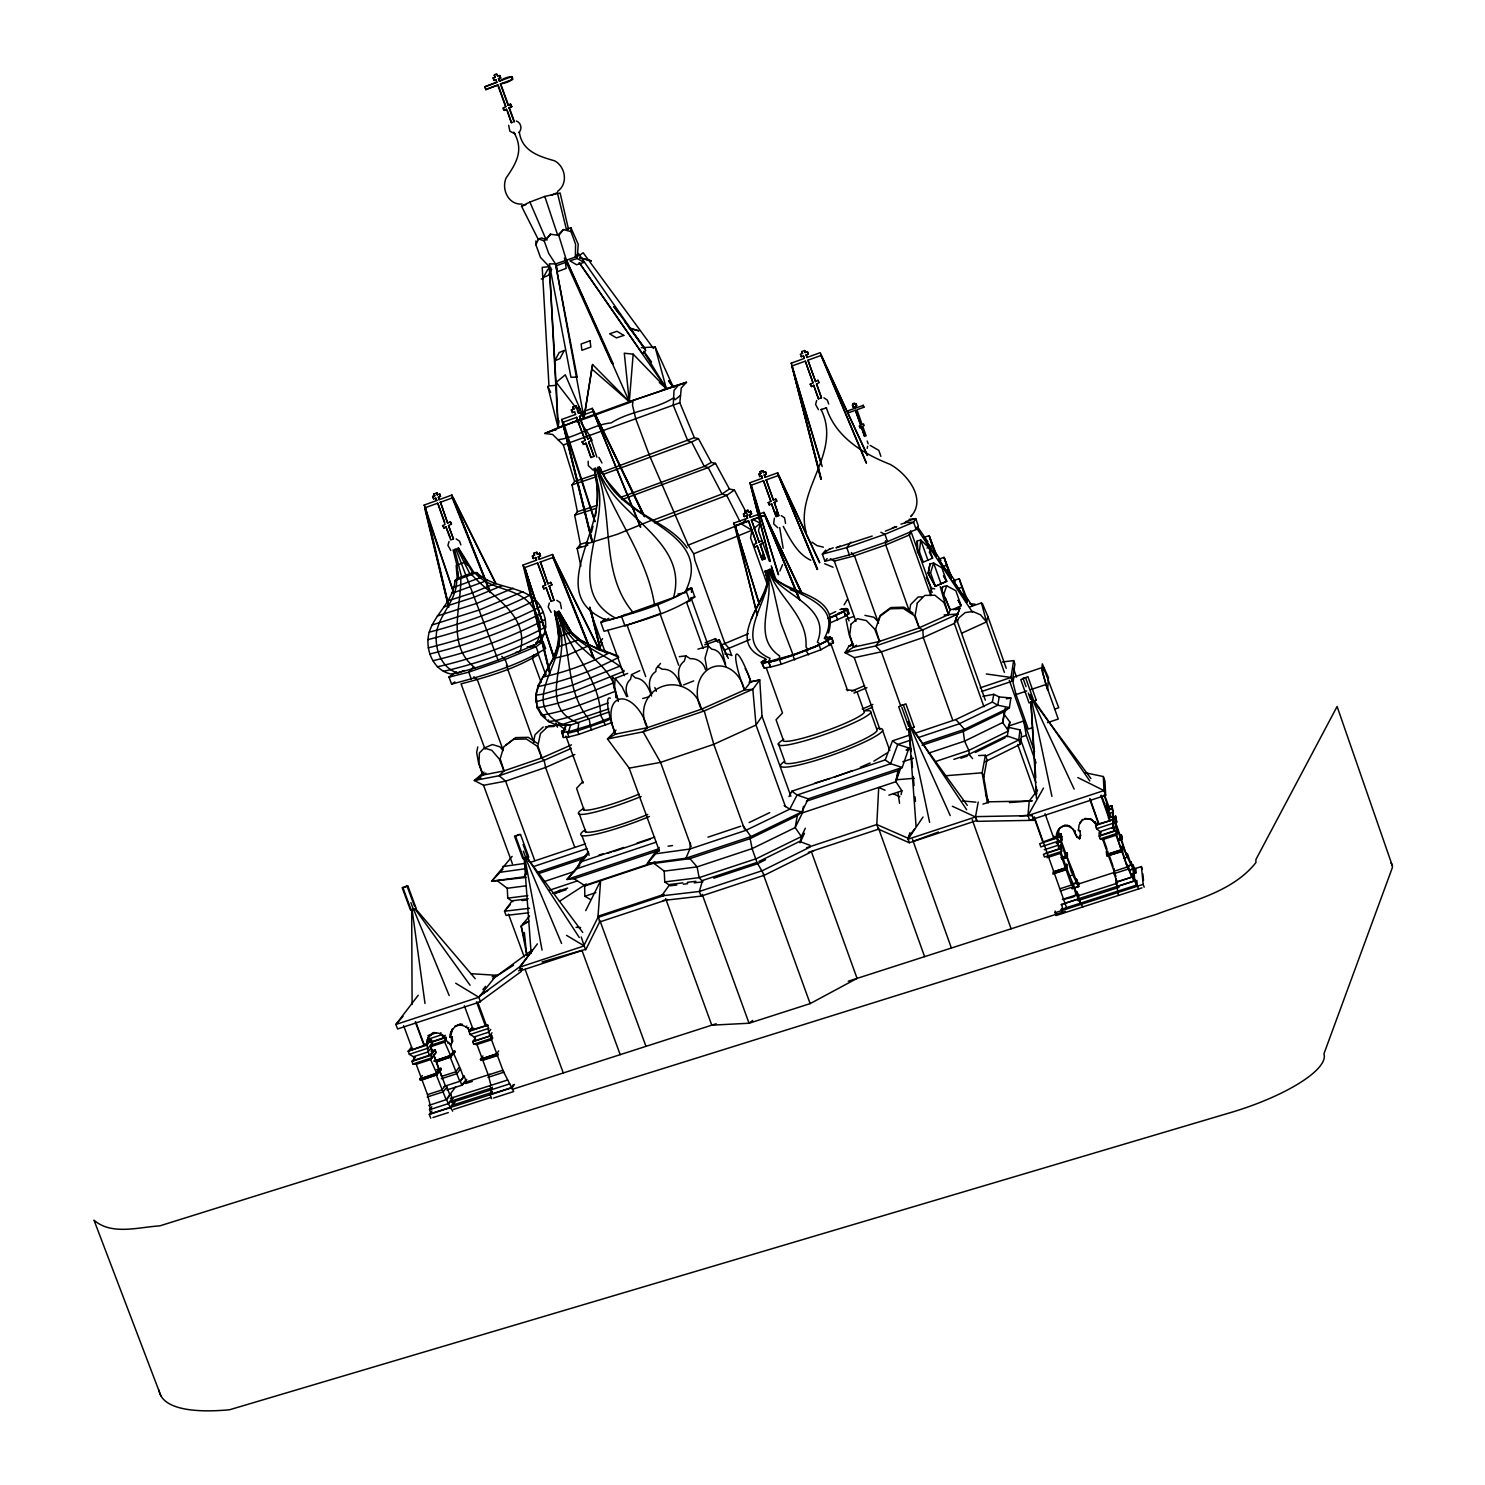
<?xml version="1.0" encoding="UTF-8"?>
<svg xmlns="http://www.w3.org/2000/svg" width="1485" height="1485" viewBox="0 0 1485 1485"><rect width="100%" height="100%" fill="white"/><g stroke="black" fill="none" stroke-linecap="round" stroke-linejoin="round"><path stroke-width="1.5" d="M771.55 661.79L763.476 662.737L765.128 660.565M1072.226 888.68L1078.741 886.582L1078.741 882.74L1077.943 886.675L1072.04 888.568M580.876 566.138L577.145 548.429L580.394 544.271L574.676 515.239L577.387 511.712L572.041 484.908L574.584 481.456L563.335 444.98L552.624 434.455L544.846 433.453L558.082 427.68L549.376 266.78L540.466 257.388L535.899 244.765L535.918 240.886M1063.241 899.149L1075.79 895.102L1076.514 891.427L1077.924 899.056L1082.806 906.889M1071.743 884.132L1075.864 882.795L1076.551 879.269L1076.551 882.721L1078.741 886.582M1079.576 838.802L1080.523 835.257L1079.576 838.802L1076.996 837.057L1074.546 832.417L1075.196 830.839M1076.996 837.057L1074.546 832.417M1066.137 866.924L1072.931 883.686C1076.495 897.627 1079.317 895.678 1062.443 899.576M1061.33 857.476L1065.655 856.065L1065.71 853.337L1066.972 852.668L1066.379 855.212L1073.042 871.658C1070.889 876.744 1081.136 884.15 1072.597 884.002M1074.397 831.748L1073.024 829.057L1074.397 831.099M558.193 418.622L558.082 427.68L562.351 426.139M1071.52 882.127L1072.894 886.935L1060.346 891M1068.903 876.131L1073.024 874.795L1071.669 870.117M1073.024 829.688C1066.527 818.495 1051.343 831.136 1058.007 841.308L1058.694 848.975L1060.68 848.733L1061.626 851.425L1060.271 853.392L1047.036 857.699M1113.806 870.47L1113.824 868.428L1113.991 873.663L1117.388 882.684M535.899 244.765L538.61 238.899L544.178 240.886L548.763 253.545L555.538 263.977L575.382 257.072L575.567 244.245L571.02 231.604L570.927 227.743L567.381 229.08M1071.298 827.999L1069.33 826.124M880.883 456.359L878.842 450.4L870.099 445.37M1067.381 853.838L1067.325 857.105L1061.998 859.369M1066.379 855.212L1071.632 872.939M1069.311 826.755L1067.177 825.382M1054.369 871.435L1065.395 867.853L1065.45 865.012L1066.731 864.326L1066.082 869.783L1052.846 874.071M1066.972 852.668L1067.325 857.105L1063.446 858.367M1057.042 834.923L1059.343 828.574L1065.005 825.214M691.472 592.329L691.602 588.097L687.128 589.267M1045.05 813.687L1053.849 838.468L1056.874 838.097L1039.704 843.703L1040.837 846.914L1061.961 839.935L1061.033 837.299L1059.083 837.54L1059.176 834.886L1061.125 833.846L1061.961 839.935L1060.624 841.884L1056.299 843.294M597.063 504.863L596.97 482.217L594.13 468.499M1060.791 845.151L1060.68 848.733L1043.454 854.339L1044.4 857.031L1061.626 851.425L1060.791 845.151L1058.786 846.209L1058.694 848.975L1045.477 853.281M1061.033 837.299L1061.125 833.846M1141.965 887.863L1055.984 915.54L1055.055 911.066M1057.951 839.433L1057.45 845.485L1044.233 849.791M1058.007 841.308L1057.004 834.57M1034.005 817.307L1042.804 842.069L1057.283 836.686L1053.867 837.818M608.943 712.058L570.556 725.107L556.689 725.144L548.578 721.562L541.45 715.213L537.143 707.77L536.048 693.588L538.331 685.179L553.144 658.616L557.172 647.237L558.768 636.712L557.599 626.763L559.344 625.946M1053.849 838.468L1053.942 836.185M866.442 462.93L821.242 355.379L807.951 360.205L815.543 381.515L807.951 360.205M667.656 899.502L599.606 921.999L585.665 949.899L583.995 945.332L597.935 917.433L600.608 880.716L585.721 910.621M461.649 1025.225L462.429 1024.26L460.053 1024.167L454.893 1026.58C459.737 1023.536 466.587 1025.597 469.316 1030.534L487.841 1025.188L488.676 1032.186L503.118 1070.778M627.71 673.41L615.106 678.404L614.53 687.574L618.373 701.291L613.825 687.128L612.433 676.77L613.324 678.051M747.92 515.629L734.425 490.031L729.413 488.992L715.492 463.357L711.259 462.41L698.433 438.65L691.62 441.992L687.815 440.804L673.262 405.238L674.023 390.444L678.608 384.949L629.306 401.692L624.294 353.207L633.167 354.173L629.306 401.692L558.082 427.68L547.724 386.249L550.657 392.337M1032.539 727.65L1028.251 729.079L1016.037 694.572L1013.011 682.543L1013.847 677.104L1043.305 667.173L1042.841 672.482L1046.015 684.492L1058.248 719.056L1047.538 722.638M821.279 478.931L791.282 363.12L822.17 466.513M698.433 438.65L694.349 437.648L679.833 402.751L681.262 387.956L686.478 382.313L629.306 401.692L591.791 368.948L592.589 364.512L629.306 401.692L566.342 259.949L558.768 235.41L563.483 229.581L571.02 231.604M508.668 125.297L509.875 131.2L515.072 133.891M491.554 1098.677L490.124 1094.816L491.739 1093.962L490.31 1090.101L491.405 1089.544L489.976 1085.683L490.904 1085.201L488.249 1074.973L482.811 1060.29L480.416 1059.306L482.922 1055.946M690.469 843.016L689.82 849.049L685.94 858.219L647.367 863.398L657.335 849.271L566.992 879.454L588.784 853.095M800.025 600.07L763.903 512.399L750.241 517.318L749.554 514.553L750.241 517.318M430.743 1118.242L429.313 1114.4L430.966 1113.546L429.536 1109.703L430.631 1109.146L429.202 1105.304L430.13 1104.821L427.494 1094.612L422.056 1080.003L419.642 1079.038L422.39 1075.586M556.541 723.715L556.689 725.144L570.556 725.107L568.068 733.256L577.832 730.731L578.704 722.991C534.86 707.547 571.057 657.075 559.418 626.392C546.387 583.122 563.947 642.875 557.209 647.553C552.903 666.728 535.083 681.244 535.825 701.774L574.361 691.249L623.867 671.313M1101.09 832.417L1099.086 832.658L1099.216 836.185L1100.162 838.876L1102.78 839.563L1116.089 835.22L1117.5 833.215L1116.553 830.523L1114.511 830.783L1113.286 827.275L1112.543 816.416L1108.255 817.827M715.325 640.276L715.51 638.606L705.208 642.689M923.169 562.221L919.401 551.585L920.756 540.02L917.229 540.948L917.544 552.067L923.169 562.221L932.599 558.137L928.849 547.538L920.756 540.02L927.958 560.29M984.982 761.805L1020.306 744.282L1021.513 734.147L1019.991 729.877L1007.925 727.204M561.441 608.664L560.272 602.65L556.819 600.311M588.153 461.26L588.301 465.622L592.998 470.021M1019.991 729.877L1018.766 739.92L1020.306 744.282M768.098 582.937L768.655 580.319L766.409 572.542M785.565 523.425L784.507 517.819L781.314 515.629M1058.415 830.004L1059.083 837.54M559.028 420.775L558.082 427.68L556.225 382.313L565.302 374.795L583.976 418.139L544.846 433.453L556.337 429.406L555.26 429.907M595.504 515.778L596.135 511.397M1113.676 819.646L1113.286 827.275L1099.958 831.619L1096.598 828.723L1095.355 822.04L1096.598 828.723L1116.757 822.04L1115.606 816.045L1113.676 817.066L1113.843 819.646L1115.829 819.404L1116.757 822.04L1115.383 824.008L1120.414 838.264L1121.695 838.115L1121.082 840.157L1126.391 855.193L1134.93 872.827L1136.174 872.697L1135.784 868.409L1134.596 869.059L1134.93 872.827M766.111 588.877L767.819 580.709L765.221 570.89M1005.215 708.178L1004.027 714.099L1009.837 721.97L1007.108 736.838M982.847 696.354L993.818 694.312L999.219 696.929L1010.877 697.969L1009.41 707.602L1004.955 711.259L963.264 731.455L922.074 745.266M981.548 691.527L1012.287 681.169L1014.923 664.148L1013.661 660.602L1002.375 661.976M591.791 368.948L583.976 418.139L556.225 382.313M803.478 806.318L802.438 812.87L795.18 827.59L752.097 848.622L697.115 866.887L664.203 871.138L654.068 863.416L647.367 863.398L659.08 849.884M592.589 364.512L583.976 418.139L555.538 263.977M1013.661 660.602L1010.969 677.457L1012.287 681.169M1004.027 714.099L1002.653 722.545L1008.519 730.936L968.851 750.408L936.552 761.174M430.984 1051.176L435.124 1049.821L436.089 1052.382L430.631 1059.603L416.227 1064.3L412.904 1063.984L411.939 1061.404L414.649 1060.067L413.405 1056.726L409.34 1054.276L408.189 1051.194L426.845 1044.4L427.958 1037.625L434.028 1032.409L429.332 1035.806L430.149 1034.822M426.845 1044.4L428.757 1036.66L427.958 1037.625M433.212 1033.374C437.741 1031.295 446.651 1035.88 445.463 1039.63L450.753 1045.013L451.848 1042.173L451.329 1037.718L449.714 1036.938L450.809 1032.001L455.672 1025.615M450.605 1036.641L452.498 1028.901L451.718 1029.866M472.416 572.597L476.926 572.616C495.767 591.828 532.874 583.197 543.213 612.34C547.631 623.162 546.554 638.123 535.547 644.471C508.204 656.184 480.379 668.324 451.087 674.004C432.822 670.496 424.469 648.741 429.258 632.146C434.994 613.528 453.779 601.091 454.948 580.635L458.141 577.813L457.436 571.465M909.562 610.706L910.639 604.562L918.138 596.97L922.166 596.896M788.999 796.61L791.876 791.189L885.227 759.93L892.504 740.829L897.72 744.468L908.931 747.976L902.249 767.467L808.267 798.856L801.807 811.905L797.315 815.692L795.18 827.59L801.362 836.575L800.025 842.775M999.219 696.929L997.734 705.226L958.864 723.938L919.549 737.135M885.227 759.93L890.629 763.736L902.249 767.467L897.924 770.641L895.9 781.704L901.896 790.818L901.061 794.642M988.249 803.032L983.757 777.342L986.968 759.652L985.409 755.252L978.559 755.549M978.225 802.03L975.478 816.973L976.74 820.537L909.284 842.756L878.47 829.187L808.323 852.39M943.569 575.79L946.65 581.322L935.364 586.297L928.218 573.321L929.981 563.929L933.638 563.019L941.861 567.827L946.65 581.322L935.364 586.297L928.181 573.34L929.981 563.929M985.409 755.252L982.142 772.794L987.376 802.735L982.94 804.109M579.985 423.132L576.718 421.74L632.888 401.358L632.536 405.386L635.766 418.881L649.353 455.208L688.223 545.125L741.182 523.871L751.985 530.238L750.556 537.811L766.873 583.252M916.542 732.755L955.876 719.538L992.333 702.034L993.818 694.312M477.762 746.918L476.666 752.487L478.578 763.179L482.811 775.096M1004.955 711.259L1002.653 722.545L964.582 741.126L928.348 753.229M533.746 740.774L535.027 734.704L543.213 726.982M867.166 448.359L867.648 446.261M941.713 590.844L942.641 586.742L946.669 585.795L955.82 590.696L961.148 605.694L954.762 608.572M752.728 519.453L760.264 523.184L758.501 530.887L769.397 561.256M1008.389 728.207L1009.837 721.97M941.676 590.881L942.641 586.742M413.405 1056.726L427.81 1052.03L431.225 1047.835L432.469 1042.767L431.337 1039.704L427.197 1041.041M1004.398 672.371L986.504 621.899L987.878 616.461L982.513 603.857L981.455 602.947L969.575 607.012M594.501 468.369L597.564 482.551C610.094 527.194 562.332 589.434 615.662 618.187L673.54 597.583C689.708 539.055 612.507 516.019 597.675 467.237M591.401 532.465L593.016 526.247M533.728 654.866L532.577 658.95L541.153 682.395M952.368 806.262L975.478 816.973L908.022 839.211L909.897 832.714M725.868 666.375C723.176 659.656 720.578 649.836 711.835 649.205L708.456 646.123L705.022 658.171L706.879 669.067M936.534 555L935.903 556.355L923.874 537.477L929.146 535.639L936.534 555L933.954 551.176M623.217 672.464L623.886 670.31M935.364 586.297L930.538 572.764L933.638 563.019L941.026 583.846M878.396 621.454L880.401 615.291L890.851 607.532L903.957 607.179L913.108 613.175M983.942 706.73L954.335 623.44L959.83 608.145L950.716 609.592M910.713 530.758L909.284 535.008L930.854 595.671M953.203 609.63L959.83 608.145L954.335 623.44L923.28 637.51L881.385 651.822L854.246 657.651L845.113 652.639L848.919 646.142L852.873 643.896M593.536 411.308L592.144 408.412L643.191 514.627M943.736 594.278L946.669 585.795M900.727 767.764L895.9 781.704L800.953 813.353M899.687 769.286L896.068 779.773L914.185 778.307M549.561 670.96L524.502 567.511L553.701 657.707M828.444 633C839.972 595.281 794.661 595.485 774.65 578.333L769.954 569.163L774.13 578.408L778.938 582.38M1079.911 822.653L1082.769 819.386L1079.131 824.806L1078.407 830.431L1079.929 831.303L1078.407 829.799M563.075 422.371L561.646 419.494L594.78 521.625M449.714 1036.938L452.108 1036.734L452.628 1041.171L450.753 1045.013M768.413 662.477L770.028 658.375C734.073 642.578 765.146 606.363 768.172 580.821L765.091 571.02L767.652 580.895C762.77 606.418 725.423 643.265 765.555 658.635L763.476 662.737M566.101 725.645L562.741 733.868L565.952 724.531M1074.546 833.048L1075.196 831.489M957.157 622.067L958.92 617.853L965.194 612.581L972.916 611.523L980.545 614.846L986.504 621.899L961.593 633.278M779.885 571.02L782.576 564.671M659.136 847.452L656.426 853.652L689.82 849.049L745.823 830.375L789.779 809.139L797.092 795.032L890.629 763.736L897.72 744.468L910.825 740.068M751.243 619.245L753.563 613.973M525.931 877.431L491.646 881.218L512.139 856.362M685.031 592.162C715.529 532.54 626.54 521.718 606.177 479.414L599.03 466.717L605.527 479.098L620.526 496.417L630.661 505.197M765.555 591.346L754.324 612.228M449.027 541.505L447.932 545.348L450.79 550.471M549.339 603.04L548.188 607.049L551.176 612.414M588.505 851.685L579.948 862.154L576.904 868.688L566.992 879.454L574.101 878.767L657.892 850.794M816.694 400.467L815.562 404.403L818.439 409.674M774.372 518.172L773.666 523.834L777.806 527.75M800.916 840.881L804.499 833.289M805.334 828.222L801.362 836.575L756.496 858.627L699.119 877.654L664.779 881.904L664.203 871.138M526.581 871.732L524.168 876.8L491.646 881.218L502.988 869.152M639.794 670.682L631.571 674.598L630.55 679.313C625.501 683.434 625.092 690.822 627.765 696.428M1112.024 828.444L1116.33 827.034L1117.277 829.707L1115.922 832.51L1121.212 849.736L1107.903 854.061L1107.049 855.954L1121.899 851.685L1122.716 847.49L1122.289 846.283L1121.026 846.97M448.581 607.105L424.636 507.907L453.853 593.128L424.339 504.993L448.748 607.031M1062.053 836.463L1060.698 839.211L1065.71 853.337M599.365 648.537L602.409 642.652M551.678 269.249L548.373 275.3L543.324 277.565L547.724 269.509L551.083 267.987M705.468 669.679C703.871 662.793 697.207 658.226 690.265 658.69L685.847 655.85L684.325 661.066C676.38 667.118 677.884 677.717 681.504 685.773M1043.472 788.108L1027.936 815.562L1029.606 820.277L1105.657 795.31L1104.97 781.147L1103.336 776.544L1085.182 772.738M844.13 604.878L847.341 599.42M825.734 550.1L822.356 554.091L824.936 561.293L849.364 554.889L887.51 541.598L916.152 529.495L918.305 525.82L915.762 518.655L909.117 519.342M431.986 1050.619L430.539 1046.739L444.665 1042.136L445.686 1040.41L444.757 1037.885L443.124 1037.978L431.021 1041.932M911.53 515.332L910.769 516.613C927.42 498.886 906.537 473.102 889.849 464.23C862.766 453.612 835.424 436.738 826.347 407.725M660.491 663.442L656.129 668.64L655.85 671.461C648.351 676.547 648.054 686.33 651.841 693.866M596.246 648.778L602.557 638.624M491.646 1035.453L472.731 1041.616L491.646 1035.453L492.612 1038.034L491.498 1039.797L476.982 1044.53L473.678 1044.196L472.731 1041.616L475.497 1038.015M514.497 1084.347L512.232 1087.688L452.517 1106.789M908.022 839.211L923.039 816.991M513.16 1084.793L511.174 1087.707L491.739 1093.962M748.978 682.246L759.745 679.944L752.821 689.244L704.243 710.944L643.135 731.827L607.476 738.955L615.607 734.11L647.293 727.706L701.365 709.236L744.431 690.042L750.742 681.763L759.745 679.944L762.028 716.253L756.013 725.033L713.784 744.319L660.565 762.38L629.176 768.135L607.476 738.955L615.997 730.156M490.124 1094.816L492.463 1091.456M490.31 1090.101L492.37 1087.168M793.12 654.811L779.514 659.451L781.184 664.259L820.834 649.799L819.033 645.047L793.12 654.811L762.362 663.275L761.341 662.18L765.388 659.34M1122.716 847.49L1121.695 848.9L1127.301 866.999L1138.717 888.884M1120.414 838.264L1120.21 835.591L1121.453 834.923L1120.878 837.484L1126.391 855.193M599.606 921.999L598.492 916.653M482.811 1060.29L497.345 1055.594L497.753 1053.682L480.416 1059.306L496.658 1053.737L498.682 1050.916M455.004 1102.223L451.273 1107.327L429.313 1114.4L431.894 1110.966M453.538 1102.854L450.233 1107.346L430.966 1113.546M452.127 1098.102L450.697 1094.278L446.688 1099.642L448.117 1103.504L453.203 1097.545L448.804 1103.485L429.536 1109.703L431.801 1106.715M465.603 1079.911L464.211 1076.161L460.369 1081.303L461.761 1085.071L466.661 1079.372L462.448 1085.052L446.781 1089.916M436.59 1069.701L440.859 1068.309L441.286 1069.46L436.479 1075.326L446.113 1099.661L455.691 1086.797M454.577 1050.749L450.753 1055.668L433.898 1061.144L449.695 1055.705L454.577 1050.749L455.004 1051.881L450.363 1057.524L459.793 1081.321L464.211 1076.161M585.48 949.361L521.216 970.522L519.936 967.088L537.403 943.866M489.92 1035.528L491.981 1032.78M441.286 1069.46L439.838 1071.019L445.24 1085.572L446.892 1086.964L443.198 1091.828L427.234 1097.007M455.004 1051.881L453.593 1053.385L460.48 1068.996L456.953 1073.674L441.305 1078.741M490.755 1029.439L488.676 1032.186L474.16 1036.92L470.114 1034.451L468.982 1031.351L471.747 1027.806M850.924 542.136L846.766 547.612L822.356 554.091L829.744 548.837M445.24 1085.572L441.899 1089.953L427.494 1094.612M458.865 1067.641L455.672 1071.836L441.565 1076.402L436.256 1062.109L451.162 1056.8L444.665 1042.136M909.358 842.719L907.688 838.06L914.463 829.187M418.232 995.247L395.882 1024.464L397.553 1028.975L480.472 1001.762L478.801 997.233L455.672 983.2M1037.607 790.094L1029.254 800.953L1027.936 815.562L1103.986 790.577L1103.336 776.544M439.152 1069.181L435.792 1073.488L419.642 1079.038L436.85 1073.451L440.859 1068.309L439.152 1069.181L434.028 1055.389M479.191 996.472L519.676 966.865L532.335 950.678M467.886 1028.585L468.666 1027.62M466.067 1027.007L466.847 1026.024M451.848 1042.173L452.628 1041.171M448.006 1043.417L448.786 1042.433M451.329 1037.718L452.108 1036.734M459.292 1025.151L460.053 1024.167M445.519 1038.312L446.298 1037.328M450.809 1032.001L451.589 1031.017M471.042 973.696L496.454 975.292L478.801 997.233L395.882 1024.464L403.01 1016.39M445.463 1039.63L446.243 1038.646M456.99 1025.597L457.77 1024.631M436.089 1052.382L430.631 1059.603L437.277 1074.602L422.056 1080.003M450.419 1034.284L451.217 1033.319M482.885 989.641L485.576 986.337M415.354 1057.283L411.939 1061.404L430.724 1055.297L435.124 1049.821L429.054 1055.371L414.649 1060.067M445.296 1035.286L443.124 1037.978L441.899 1034.711L427.791 1039.314M879.862 640.74L875.593 645.994L845.113 652.639L856.529 645.214M579.781 865.161L576.904 868.688L656.054 842.199M432.469 1042.767L428.051 1048.169L409.34 1054.276M440.154 1033.634L440.952 1032.669M824.936 561.293L827.164 558.564M431.114 1034.358L431.931 1033.374M427.049 1039.76L427.866 1038.776M529.57 915.948L521.161 926.12L526.841 954.911M426.678 1042.062L427.494 1041.059M411.605 1047.129L408.189 1051.194L426.9 1045.087L431.337 1039.704L427.234 1041.727M510.246 904.662L504.529 911.233L506.069 915.428L528.864 912.774M544.178 240.886L550.731 234.24L546.053 239.549L529.904 202.053L521.513 206.192L538.312 239.53M575.326 257.016L578.426 253.489L645.789 350.441L642.541 353.764L579.28 262.697M518.692 132.611C522.627 129.418 521.068 122.513 516.335 121.009M458.141 577.813L454.948 580.635L476.926 572.616L475.2 573.043L479.915 577.516M473.362 667.155L468.759 672.148L449.008 677.123L451.589 684.139C483.813 675.582 517.188 666.06 545.626 648.574L543.083 641.594L538.628 642.095M557.58 191.379C568.291 183.75 565.674 166.877 554.666 160.844C539.371 156.463 521.903 151.284 519.397 132.276M571.502 744.876L541.858 757.907L504.083 770.863L499.127 775.745L474.402 780.497L483.553 785.305L505.605 781.147L545.552 767.485L574.881 754.51M484.277 748.032L479.414 752.895L478.968 763.123L483.07 775.003L503.935 770.938L499.294 759.039L491.813 750.333L484.277 748.032L492.37 744.542L499.925 746.825L502.914 750.296M412.106 1004.343L411.679 909.674L415.336 908.449L475.219 978.671M744.412 828.927L713.784 744.319L704.243 710.944L701.365 709.236A29.459 28.828 42.2 0 0 662.681 686.348A29.459 28.828 42.2 0 0 647.293 727.706L643.135 731.827L660.565 762.38L691.175 846.673M765.128 558.806L760.283 544.42L765.128 558.806L762.195 559.826L757.239 546.034L762.195 559.826M590.38 725.088L567.251 732.198L568.866 736.931L578.76 734.388L577.108 729.636L578.5 728.894M762.974 543.083L761.749 540.633L762.974 543.083L760.042 544.642M887.139 752.951L873.885 761.174M754.881 547.222L753.879 544.568L754.881 547.222L757.48 545.812M751.503 519.954L759.113 542.044L751.503 519.954L764.923 515.221L801.306 592.385M756.552 543.232L748.551 520.994L756.552 543.232L753.637 544.772M605.323 618.911L600.812 622.401L604.042 631.311C635.005 622.809 667.879 614.456 694.794 596.933L691.602 588.097L687.351 589.229M778.79 515.666L774.316 502.413L778.79 515.666L776.08 516.631L771.513 503.879L776.284 516.446M820.741 644.509L817.381 642.114C830.356 609.611 790.558 597.917 773.648 578.909L769.601 569.535L767.429 570.351L773.332 589.582L780.832 622.883L793.25 655.331L814.912 647.089L829.911 639.107M480.862 777.991L474.402 780.497L483.98 772.107M691.602 588.097C664.426 605.193 631.738 613.676 600.812 622.401L608.776 618.41M866.126 435.866L862.729 426.306L864.196 425.49L863.416 423.819L862.117 424.561L856.938 409.749L863.862 407.261L863.193 405.368L863.862 407.261M753.637 528.827L760.264 523.184M764.923 515.221L751.262 520.158M763.903 512.399L801.083 592.404M776.803 501.169L775.671 498.923L776.803 501.169L774.112 502.58M769.323 504.974L768.395 502.561L769.323 504.974L771.717 503.712M770.863 501.317L763.494 480.787L770.863 501.317L768.19 502.728M859.407 426.028L860.112 427.754L859.407 426.028L860.762 425.285L855.434 410.287L848.418 412.811L847.842 410.844L854.747 408.375L854.135 406.649L854.747 408.375M741.182 523.871L745.841 520.103M861.393 427.03L864.623 436.404L861.393 427.03L860.112 427.754M747.549 518.172L746.621 515.592L747.549 518.172L733.887 523.091L734.908 525.913L748.31 521.179M751.596 513.829L750.686 511.267L751.596 513.829L749.312 514.757M680.557 395.363L675.044 399.743L673.652 397.85C654.18 410.101 630.587 410.547 611.133 422.909C591.847 424.803 576.941 437.5 557.989 439.727M860.762 425.285L855.434 410.287M733.887 523.091L757.424 614.864M748.626 511.991C747.104 507.127 747.865 514.757 750.686 511.267M745.451 513.216L745.006 511.1L745.451 513.216L743.28 513.996M743.651 513.754L744.338 516.52L743.651 513.754L745.693 513.03M752.691 1020.455L749.053 1023.239L711.76 1025.17L665.67 898.629M505.791 745.062L515.703 737.6L528.27 737.34L537.143 743.205M819.739 562.518L777.676 472.805L765.072 477.353L764.422 474.829L765.072 477.353M906.147 750.036L908.931 747.976M777.676 472.805L778.418 475.571M494.227 977.817L531.946 950.196M479.117 1002.319L521.421 971.376L519.676 966.865M775.467 499.09L773.258 500.204L766.204 479.822L773.462 500.037M543.083 641.594L536.048 646.717L505.141 659.451L468.759 672.148L471.358 679.239M625.241 614.419L621.714 616.962L624.981 625.946L660.844 613.435L657.577 604.432M578.742 255.94L583.159 252.747L653.456 348.474M544.141 634.262C512.863 651.247 478.096 663.461 443.384 671.35M770.251 561.423L749.962 482.718L762.566 478.17L761.712 475.794L759.485 476.666M766.316 474.16L765.462 471.784L766.316 474.16L764.218 474.977M545.83 626.911C512.047 645.028 474.68 658.189 437.314 666.839M759.819 476.462L758.761 474.253L760.858 473.418L760.227 471.636L762.937 470.689L763.568 472.453L762.937 470.689M794.549 659.971L792.841 655.182L819.126 645.028L831.823 637.956L833.512 642.689L820.741 649.817M749.962 482.718L778.53 574.491M456.452 671.925L449.008 677.123L452.257 674.933M758.649 474.29L760.858 473.418M863.193 405.368L856.177 407.892L855.564 406.166L856.715 405.721L856.084 403.994L855.044 404.365L856.084 403.994M847.731 612.804L849.086 613.602L847.638 609.184L834.44 615.867L844.093 611.653L845.67 616.034L830.059 622.976M734.425 490.031L726.703 495.377L654.569 522.869M849.197 613.546L845.559 616.071L844 611.671L847.638 609.184M451.589 684.139L454.837 681.912M545.199 619.449C510.116 637.975 471.562 651.562 432.952 660.714M760.654 473.567L760.227 471.636M770.882 661.382L762.492 663.22L764.07 668.009L761.211 662.217L766.464 659.526M1090.918 778.53L1033.356 700.994L1030.943 702.182L1036.474 798.503M853.077 407.02L853.058 403.623L852.316 405.368M729.413 488.992L722.007 494.022L652.954 520.27M554.462 893.896L560.123 890.072M543.213 612.34C507.666 630.828 468.815 644.546 429.852 653.975M553.998 600.385L549.283 586.148L553.998 600.385L551.121 601.406L546.146 587.763L551.121 601.406M540.521 606.604C505.197 624.758 466.773 638.309 428.218 647.85M528.827 921.145L521.161 926.12L524.966 941.601M559.474 901.321L586.297 883.946M474.402 780.497L485.892 773.11M535.342 600.218C501.466 617.333 464.842 630.271 428.033 639.59M492.816 978.485L513.494 965.25M480.045 995.488L487.748 990.551M518.543 970.856L522.404 968.387M551.919 584.812L550.675 582.398L551.919 584.812L548.893 586.389M826.458 407.725C825.066 408.282 822.857 409.08 821.131 409.637C842.626 452.944 794.085 490.106 806.225 532.614M543.844 588.914L543.009 586.259L543.844 588.914L546.536 587.522M545.608 584.96L537.589 562.945L545.608 584.96L542.619 586.501M529.625 595.337C497.846 611.17 463.654 623.255 429.258 632.146M547.965 583.828L540.447 561.924L547.965 583.828L550.675 582.398M820.927 409.693L821.929 409.285M561.701 731.418L563.446 737.544L561.571 731.474L565.005 729.339M522.961 591.661L479.692 609.834L432.005 624.999M513.197 588.208L477.038 603.281L437.258 616.015M580.784 546.276L577.145 548.429L587.8 545.218M582.733 932.431L526.711 857.346L524.186 858.497L531.129 953.221M593.796 658.059L553.608 557.191L599.365 649.706M715.492 463.357L708.215 467.589L622.029 499.535M502.004 585.703L474.457 597.1L444.219 606.845M449.175 995.525L413.647 909.433L411.308 910.045M540.057 562.147L553.571 557.265L552.55 554.48L553.255 557.525M711.259 462.41L704.28 466.42L620.823 497.308M818.495 398.834L813.724 385.413L818.495 398.834L821.539 397.702L816.639 383.928L819.256 382.592L817.882 380.327M494.876 583.679L472.675 592.831L448.377 600.701M536.568 560.142L535.639 557.599L536.568 560.142L523.054 565.024L524.075 567.827L537.589 562.945M546.239 674.079L543.009 677.012C565.896 672.018 588.338 663.739 609.128 652.954L618.762 657.28C593.554 670.515 566.231 680.594 538.368 686.534L538.331 685.179M523.054 565.024L549.636 673.318M540.503 555.873L539.575 553.33L540.503 555.873L538.108 556.801L539.036 559.344L552.55 554.48M533.245 558.546L532.707 555.78L534.711 555.056L534.006 553.163L534.322 555.279L532.187 556.04L533.245 558.546L535.639 557.599M537.589 554.053C535.955 549.227 536.642 556.782 539.575 553.33M487.674 580.301L451.718 593.443L453.779 592.329M780.757 658.765L768.859 662.273L770.567 667.043L781.184 664.259M1136.025 884.986L1135.672 881.069L1136.879 880.401L1137.287 884.856L1061.237 909.358L1062.666 913.368M588.246 542.953L586.389 543.974L617.426 534.247L652.75 519.824M1127.078 864.14L1131.626 877.078L1116.182 882.22L1118.428 895.418M1131.366 873.867L1133.779 881.032L1078.166 898.889M1133.463 877.505L1135.672 881.069M504.417 110.373C509.875 107.069 503.007 113.287 503.229 107.997L505.605 106.679L497.753 84.942L485.743 89.564L484.741 86.817L496.751 82.176L495.841 79.67L493.892 80.413M500.426 77.888L498.477 78.649L499.387 81.155C515.128 71.336 518.488 81.044 500.389 83.921L508.111 105.324L510.636 104.247L511.805 106.623L509.021 107.848L514.033 121.677M508.111 105.324L510.636 104.247M1061.237 909.358L1062.462 908.69L1061.868 904.216M1128.767 870.247L1132.721 868.966L1133.204 865.124L1134.596 869.059M509.021 107.848L511.805 106.623M1126.484 866.423L1130.623 865.087L1131.032 861.634L1132.424 865.551M482.161 576.978L453.779 587.355L455.412 586.482M702.201 894.341L749.053 1023.239L810.142 1003.619L857.068 978.392L811.757 852.724M519.342 834.31L515.573 836.315L523.871 858.905L527.62 856.864L523.11 844.557M1101.202 835.108L1099.216 836.185L1116.553 830.523L1116.33 827.034L1114.344 828.092L1114.511 830.783L1101.202 835.108L1099.958 831.619M1112.543 816.416L1109.518 818.031L1101.499 795.329M413.053 909.414L411.308 910.324L403.01 887.937L406.946 885.84L414.482 906.166M1110.687 817.158L1106.325 803.088L1109.072 809.752L1108.924 807.19L1111.912 805.631L1113.843 819.646M554.74 612.804L557.747 624.461M610.372 719.167L604.154 721.71L600.645 715.436C599.921 676.566 566.843 648.537 557.283 611.968L558.954 611.263L571.298 632.164L579.317 639.181L589.749 645.288L618.261 656.092M582.064 441.917L583.735 444.312L582.064 441.917L585.183 440.395L576.44 417.433L585.183 440.395M585.777 443.217L590.956 457.51L593.963 456.433L588.654 441.75L591.773 440.191L590.492 437.667L587.67 439.059L579.447 416.338L593.573 411.234L644.397 516.669M450.697 1094.278L449.769 1094.742L446.892 1086.964M583.345 444.442L586.148 443.068L590.956 457.51M442.567 525.69L444.182 527.806L442.567 525.69L445.036 524.428L437.759 503.174L444.702 522.145M447.635 523.11L440.47 502.19L447.635 523.11L450.289 521.773L451.459 524.094L448.526 525.56L453.445 538.962L450.716 539.927L445.927 526.878L450.345 537.57M443.737 527.992L446.372 526.692M810.216 384.207L811.608 386.49L810.216 384.207L813 382.796L805.297 361.171L792.266 365.867M815.543 381.515L818.068 380.234M811.423 386.583L813.91 385.32M816.453 384.021L821.354 397.794M759.113 542.044L761.749 540.633M663.238 900.485L701.068 896.142L764.385 875.222L813.743 850.701M810.012 847.081L762.696 870.526L699.379 891.464L661.567 895.882L669.791 884.485L682.859 882.888M813 382.796L805.297 361.171M758.965 861.448L799.543 841.457L809.975 845.299M713.858 878.21L757.424 863.787L765.536 859.778M985.483 756.385L1018.766 739.92L1006.644 735.817L968.944 754.343L953.871 759.373M975.385 752.45L1005.122 737.804M817.381 645.418L827.906 640.759L829.614 645.529L827.795 640.796M1033.356 700.994L1030.943 702.182L1034.34 700.827L1089.804 780.962M797.315 815.692L750.148 838.598L689.931 858.627L654.068 863.416M1082.769 820.017C1087.503 816.898 1093.888 819.869 1096.227 824.62L1112.748 819.85L1113.899 823.08M694.349 437.648L601.889 472.23L600.46 467.923M749.127 822.542L769.731 812.611M829.781 614.419L835.758 611.56M563.483 229.581L557.692 235.187L544.791 196.428L560.123 192.994L568.458 229.117M640.425 527.194L593.146 411.308L640.722 527.119M490.05 592.496L452.294 497.976L453.148 497.605L496.009 583.586M453.445 538.962L448.526 525.56M622.493 669.605L619.728 666.19L572.69 685.086L543.009 694.126L536.085 695.166L536.048 693.588M553.794 557.172L552.977 557.599L592.645 655.999M764.923 515.314L798.689 598.158M944.107 614.957L957.844 614.048L922.835 629.844L875.593 645.994L881.385 651.822L900.56 705.505M852.984 644.323L848.919 646.142L853.355 644.824M673.54 597.583L678.738 595.262M571.447 748.31L544.178 760.339L499.127 775.745L505.605 781.147L534.748 860.52M569.349 731.27L561.85 732.81L564.337 731.845L564.189 730.564L561.571 731.474M451.459 524.094L450.289 521.773M839.935 609.592L846.06 608.497M860.316 767.262L870.154 762.993M750.036 639.478L724.866 649.985M748.329 633.742L720.652 645.288M593.963 456.433L588.654 441.75M551.158 195.259L557.339 192.679L566.305 229.024M840.083 546.09L836.018 547.798L872.196 536.066M464.211 670.477L457.937 673.058C440.562 668.083 433.861 647.014 436.813 630.698C440.767 612.785 456.99 599.476 456.637 580.227L458.475 577.999L473.715 572.282L458.475 547.891M578.834 734.351L611.764 722.638M608.145 702.98L567.363 717.515L555.186 720.726L548.578 721.562L548.466 719.928M828.481 618.558L836.055 615.477L837.633 619.876M608.794 708.865L562.388 724.457C515.963 702.962 569.646 659.488 558.193 626.447M610.038 717.923L589.935 725.515L591.643 730.267M866.238 463.06L820.982 355.453L867.537 455.357M731.511 655.052L729.154 648.518L725.014 643.785L694.943 560.402L693.699 553.812L751.985 530.238M558.063 611.671C564.838 644.36 600.385 654.978 613.416 682.952C588.561 692.623 563.632 703.537 537.143 707.77L537.106 706.006L541.375 713.45L545.626 717.329M885.32 531.166L896.736 526.581L892.392 527.75M683.545 684.956L693.699 680.891M490.328 592.422L451.96 495.025L439.059 499.702L438.613 497.085L439.059 499.702M425.323 507.666L437.759 503.174M806.968 357.458L806.281 354.878L806.968 357.458L820.221 352.669L867.296 455.524M433.546 498.923L433.1 496.324L433.546 498.923L435.885 498.069L436.776 500.501L435.439 498.255M451.96 495.025L452.572 497.902M845.113 652.639L849.401 650.987M955.616 609.778L959.83 608.145M494.264 75.271L495.322 77.276L494.264 75.271C497.327 71.15 498.812 79.318 496.881 74.25M495.841 79.67L494.004 80.376L493.113 77.851L495.322 77.276M497.568 76.125L499.795 75.549L500.686 78.055L498.477 78.649M484.741 86.817L497.141 82.288M499.387 81.155L511.787 76.626M485.743 89.564L498.143 85.053L505.995 106.79M500.389 83.921L512.789 79.392M591.773 440.191L590.492 437.667M829.075 549.413L833.233 547.817M440.507 496.398L439.616 493.967L440.507 496.398L438.168 497.252M847.508 609.221L843.814 609.37L845.151 610.038M529.904 202.053L544.791 196.428M679.833 402.751L563.335 444.98M801.436 356.641L800.341 354.21L802.531 353.411L801.863 351.537M804.313 358.423L803.422 355.917L804.109 358.498L791.078 363.212M437.054 492.834L437.277 494.821L437.054 492.834L433.88 493.985L434.548 495.804M808.267 354.173L807.376 351.667L808.267 354.173L806.077 354.952M433.88 493.985L434.994 495.637L432.525 496.547M802.531 353.411L801.659 351.611L804.721 350.516L805.186 352.465L804.721 350.516M535.769 642.819L540.002 641.26M913.164 841.29L938.464 832.008M662.087 389.961L686.478 382.313L673.54 387.047M577.832 730.731L604.154 721.71M650.319 839.173L613.658 851.518M834.236 777.212L852.409 770.567M572.709 407.168L573.823 409.062L572.709 407.168L576.106 405.962L576.83 407.967L576.106 405.962M571.354 409.934L572.69 412.477L571.354 409.934L573.823 409.062M576.44 408.078L578.927 407.206L579.892 409.86L577.424 410.751L578.76 413.294L577.424 410.751M572.189 412.644L574.788 411.716L575.363 414.501M561.646 419.494L575.753 414.389M578.389 413.405L592.496 408.301M576.811 417.322L562.648 422.39L592.385 542.155M805.186 352.465L807.376 351.667M801.12 356.753L803.422 355.917M437.277 494.821L439.616 493.967M423.893 505.178L436.776 500.501M440.043 502.375L452.944 497.698L495.767 583.772M570.945 422.928L575.215 421.406M603.04 474.439L691.62 441.992L704.28 466.42L708.215 467.589L722.007 494.022L726.703 495.377L740.143 521.829M852.965 403.679L854.58 403.066L854.952 404.421M852.928 407.113L854.135 406.649M760.004 471.784L762.733 470.819M533.616 553.385L536.883 552.142M763.568 472.453L765.462 471.784M763.364 472.601L765.369 471.896M537.18 554.258L539.315 553.515M763.494 480.787L750.667 485.391L769.972 561.441M766 479.971L778.604 475.423L819.534 562.685M744.765 511.285L747.939 510.06M748.384 512.177L750.575 511.415M744.208 516.557L746.621 515.592M748.551 520.994L734.667 525.987M933.805 552.123L936.292 555.78L929.146 535.639L932.153 545.775L929.387 546.74L923.874 537.477L931.336 548.466M704.744 644.843L719.204 639.849L728.337 658.375M946.242 565.395L942.715 566.62L938.631 559.214L944.052 557.339L951.699 577.108L951.031 578.853L938.631 559.214L951.384 578.018L944.052 557.339L951.031 578.853L951.699 577.108L946.985 570.166M959.18 578.704L953.24 580.746L966.846 602.353L967.515 600.237L959.18 578.704L966.846 602.353L953.24 580.746L967.18 601.295M853.838 616.479L846.023 619.152L849.216 634.986L853.522 647.2M957.621 588.765L961.538 587.41M521.513 206.192L525.801 204.726M831.823 637.956L827.739 638.012L830.319 637.028L831.674 638.012L833.382 642.745L832.008 641.743M574.584 481.456L595.596 474.365M905.794 521.606L910.175 520.121M980.23 687.833L1010.969 677.457L986.281 673.967M572.041 484.908L596.729 476.611M1016.037 694.572L1026.748 690.971M1031.017 689.523L1046.015 684.492M531.147 862.098L585.461 843.851M892.504 740.829L909.989 734.945M534.73 866.163L586.872 848.659M536.976 872.512L586.074 856.047M923.874 742.964L964.452 729.358L1009.41 707.602L997.734 705.226L992.333 702.034M538.888 873.514L584.255 858.311M906.908 750.333L911.252 748.885M579.948 862.154L623.886 847.434M637.065 843.034L654.644 837.15M1054.573 709.143L1058.749 707.751L1043.305 667.173M1008.389 726.128L1023.703 721.005L1026.284 735.409L1036.084 763.067M543.77 881.719L574.472 871.454M902.787 761.786L913.442 758.222M806.355 801.213L897.924 770.641M707.955 837.187L740.737 826.235M549.58 890.202L577.479 880.883M552.587 893.079L567.604 888.067M1021.94 736.857L1026.284 735.409M556.912 892.429L561.256 890.981M555.353 893.302L566.026 889.756M960.869 758.222L967.292 756.088M574.101 878.767L584.607 885.468L654.941 862.024M584.793 885.988L654.569 862.729M584.607 885.468L584.867 896.272L595.875 892.615M888.847 795.162L901.896 790.818M787.7 657.15L791.394 655.943M523.37 923.447L527.713 922.018M598.307 916.134L664.092 894.341M806.652 847.749L876.8 824.528L907.688 838.06M597.935 917.433L663.776 895.641M579.447 416.338L588.041 438.929M519.936 967.088L584.199 945.908L566.527 935.364M492.11 976.722L496.454 975.292M529.254 646.55L535.547 644.471C545.96 629.584 537.57 608.887 524.521 598.548C509.559 587.503 488.268 588.227 475.701 573.266L472.787 572.764L458.16 548.039M1107.699 807.005L1111.912 805.631L1113.212 812.091L1108.979 813.483M1107.866 810.309L1112.098 808.917L1109.054 809.325L1104.023 795.013M427.903 1035.583L436.033 1032.91M424.803 1044.345L427.661 1043.417M430.464 1042.563L444.757 1037.885M470.077 1029.551L473.826 1028.325M487.841 1025.188L468.982 1031.351L473.065 1029.309L464.359 1005.772M431.392 1045.069L445.686 1040.41M470.114 1034.451L488.973 1028.288M1100.162 838.876L1117.5 833.215L1117.277 829.707M412.904 1063.984L431.671 1057.858L430.724 1055.297L429.054 1055.371L426.9 1045.087L424.357 1045.217L415.651 1021.754M473.678 1044.196L492.612 1038.034M1061.107 857.81L1066.898 855.935L1065.655 856.065L1060.624 841.884M1117.797 839.378L1121.695 838.115L1121.453 834.923M436.423 1061.589L451.162 1056.8M1118.205 840.566L1122.103 839.303L1121.88 836.111M1052.846 872.196L1066.676 867.723L1065.395 867.853L1060.271 853.392M1053.273 873.403L1067.102 868.929L1066.731 864.326M420.069 1080.189L437.277 1074.602M480.843 1060.476L498.18 1054.851M1123.644 858.386L1127.783 857.049L1126.168 852.446M444.145 1086.389L459.793 1081.321M1127.356 866.293L1131.329 865.012L1131.032 861.634M1060.476 888.605L1071.483 885.041L1066.082 869.783M463.636 1082.825L489.92 1074.323M1077.219 884.41L1113.694 872.623M488.249 1074.973L502.765 1070.277L513.662 1091.549L493.558 1098.028M465.677 1083.549L472.286 1081.414M487.99 1077.367L504.083 1072.151M1129.175 870.284L1133.538 868.873L1133.204 865.124M1134.781 868.706L1141.39 866.572L1142.336 869.3M1132.201 873.978L1136.174 872.697M429.202 1105.304L446.113 1099.661M450.326 1098.362L507.61 1080.003M1077.2 896.123L1116.516 883.427M451.31 1101.016L492.277 1087.8M1063.873 903.585L1077.924 899.056M1061.051 904.681L1078.741 898.963L1078.741 894.972L1076.514 891.427M1134.614 880.958L1116.794 886.693L1116.572 882.777M451.347 1102.594L509.745 1083.846M1077.887 900.615L1119.04 887.362M452.331 1105.248L491.609 1092.589M1055 912.755L1143.19 884.355L1141.39 866.572M512.362 1089.359L716.178 1023.759M848.251 981.232L1065.432 911.307M453.5 1109.443L490.978 1097.396M432.915 1117.537L448.303 1112.581M577.387 511.712L597.1 505.383M574.676 515.239L596.19 508.353M579.892 409.86L578.927 407.206M538.61 238.899L541.617 237.971L547.185 239.939M900.968 524.131L905.312 522.776M506.515 109.222L511.397 122.68L512.9 122.234M580.394 544.271L586.835 542.322M785.862 657.762L779.031 659.841L779.644 655.98C749.312 635.153 777.472 598.622 766.316 570.723M837.726 613.565L844.093 611.653M814.782 783.096L829.911 778.511M557.599 626.763L565.804 623.793L573.21 635.227M953.723 615.273L957.844 614.048M542.062 961.983L581.953 950.363L620.192 1054.647M697.894 649.149L708.456 646.123M642.727 698.507L649.353 696.688M909.581 520.325L915.762 518.655L913.572 522.256L884.912 534.303L846.766 547.612L849.364 554.889M773.11 661.438L777.063 660.38M425.545 507.61L448.507 604.729M751.354 485.112L778.288 574.621M459.106 550.007L466.16 561.738L456.155 565.395L457.194 578.315L458.475 577.999L456.934 565.191L453.092 549.858M735.409 525.653L757.127 614.901M690.525 598.047L694.794 596.933M830.338 558.768L834.329 561.107L854.469 555.854L885.747 544.958L909.284 535.008L911.14 531.908L931.708 589.786M524.316 567.753L549.803 673.243M515.722 652.453L520.196 651.302C529.774 614.827 491.776 597.007 471.859 574.825L469.891 573.934L457.213 548.41M926.993 548.021L928.849 547.538M917.544 552.067L919.401 551.585M609.815 619.672L613.713 618.688M928.181 573.34L930.538 572.764M599.197 854.803L603.318 853.912M607.458 853.04L611.579 852.149M677.791 594.093L686.627 592.404L689.857 601.369M577.572 639.515C587.503 642.225 597.824 651.265 609.128 652.954L605.212 652.62M1006.366 698.804L1010.877 697.969M1084.681 818.458L1091.122 818.996L1096.227 824.62M825.864 637.752L830.189 637.084M502.561 866.59L524.576 863.453M668.083 846.19L672.556 845.559M764.2 667.953L770.474 667.081L768.747 662.329M500.055 872.289L526.043 868.651M497.865 881.218L507.257 888.271L526.451 885.765M507.257 888.271L507.759 898.128L527.806 895.622M679.258 656.667L685.847 655.85M528.252 898.778L512.177 900.764L504.529 911.233L529.57 908.263M522.052 900.56L526.637 899.984M687.221 882.35L695.945 881.292M676.807 884.986L670.273 885.784L664.779 881.904M683.341 884.206L687.703 883.668M694.237 882.87L700.771 882.09M563.558 737.488L568.866 736.931M701.365 709.236A29.347 23.723 78 0 1 711.296 667.637A29.347 23.723 78 0 1 744.431 690.042L752.821 689.244L756.013 725.033L785.454 806.615M945.908 775.727L982.142 772.794L983.757 777.342M1009.429 802.587L1032.446 800.786M1019.954 815.915L1029.049 815.209M541.227 278.957L542.935 278.864M641.242 347.694L655.089 346.989L672.891 386.23L668.566 380.977M545.366 726.889L553.979 726.481M496.658 1053.737L497.753 1053.682M904.699 522.553L913.572 522.256L916.152 529.495M901.098 705.301L903.493 705.245L911.79 728.467L909.358 728.467M987.414 801.844L1031.11 801.009M448.117 1103.504L452.702 1111.17M527.194 646.829L536.048 646.717L538.628 653.771M575.382 257.072L577.331 257.053L578.222 244.282L570.927 227.743M1031.295 701.533L1034.005 701.458L1025.727 678.07L1023.035 678.181L1026.042 686.664M805.984 650.114L808.508 654.885M1031.982 701.477L1034.303 701.05L1030.98 701.96L1034.303 754.788M576.05 927.308L580.635 927.55M1064.986 825.846L1067.177 826.013M969.779 603.745L975.088 604.191M558.434 723.882L562.184 724.216M962.466 800.935L975.905 802.16M603.151 720.429L605.472 725.237M522.163 204.02C508.613 205.246 501.225 189.43 506.051 178.126C516.093 163.331 524.428 150.393 513.736 132.109M846.246 689.671L855.341 690.822M550.044 234.203L559.437 235.428M930.185 587.986L934.696 588.877M864.901 615.347L873.904 617.259L878.099 621.565M511.397 122.68L507.592 111.227M823.358 547.167L817.01 545.608L811.942 542.155M503.229 107.997L504.789 110.465M493.113 77.851L494.394 80.487M500.686 78.055L499.795 75.549M628.972 327.758L638.903 330.839L629.529 328.63M808.267 798.856L797.092 795.032L791.876 791.189M657.558 666.338L662.199 669.271C672.26 668.473 678.311 677.401 680.631 686.107M790.354 589.656L796.498 592.088M824.676 563.743L833.066 567.233M825.567 636.564L829.744 638.383M885.041 790.224L878.712 787.44L876.8 824.528L878.47 829.187M893.487 793.918L899.817 796.702M456.173 538.906L459.496 541.153L460.87 544.902M823.971 397.832L827.331 400.133L828.704 403.994M606.493 620.136C542.953 594.408 607.588 528.641 596.45 482.922L594.464 470.448M918.751 627.858L922.835 629.844L923.28 637.51L952.423 719.353M828.426 640.425L824.342 638.42C844.148 602.075 793.862 595.708 774.483 578.519L770.214 569.238M1077.813 777.565L1103.986 790.577L1105.657 795.31M880.883 532.224L884.912 534.303L887.51 541.598M810.773 560.235C797.167 553.812 790.094 539.018 783.245 526.395M631.571 674.598L635.506 677.921C644.898 678.793 648.926 688.298 651.562 696.075M584.867 896.272L590.566 899.594M784.173 805.668L789.779 809.139L801.807 811.905L750.946 836.575L685.94 858.219L689.931 858.627L697.115 866.887L699.119 877.654L702.962 881.812M1076.996 836.408L1079.576 838.153M632.462 506.441C650.374 520.511 673.912 528.679 687.202 547.891M507.759 898.128L512.863 901.692M565.729 729.915L559.418 725.33L548.633 725.831L540.447 733.571L537.867 745.748L541.858 757.907L537.05 746.083L526.358 739.01L513.754 739.27L503.823 746.769L500.148 758.742L504.083 770.863M475.126 667.897C446.243 645.752 460.944 608.609 460.833 578.853L461.612 576.96L454.521 549.394L455.876 548.912L497.995 659.915M659.303 382.555L666.301 388.42L655.089 346.989M619.728 666.19C597.564 649.855 566.769 641.613 558.657 611.43M540.948 757.48L544.178 760.339L545.552 767.485L574.695 847.1M473.919 676.77L477.372 679.852L503.285 750.5M763.884 661.289L764.961 662.273M501.8 656.389L505.141 659.451L507.74 666.561M598.882 457.38L601.982 462.986M633.167 354.173L666.301 388.42L643.636 351.574M851.388 552.55L854.469 555.854L878.545 623.292M715.51 638.606L718.127 642.374M968.944 754.343L972.638 758.649M615.106 678.404L622.085 686.794L626.726 696.651M932.283 592.292L930.371 590.046L931.058 595.114M633.278 612.674C598.715 572.282 615.05 514.59 595.634 467.979M668.733 381.014L672.891 386.23L668.788 380.698M808.156 649.836L806.002 646.922C807.97 615.551 777.546 597.508 768.599 569.924M614.196 306.875L644.212 347.471M613.769 306.671L619.171 314.022M624.591 321.373L644.861 348.975M470.095 985.26L414.965 908.82L412.125 909.934L425.007 1003.47M643.822 351.295L651.562 362.099M967.292 805.371L911.307 727.984L908.968 729.098L916.078 826.291M917.396 526.637L927.847 541.709M934.381 551.139L940.915 560.569M950.066 573.748L955.282 581.285M964.433 594.483L972.267 605.787M579.336 262.789L666.301 388.42M581.619 423.838L589.712 435.532L596.877 457.12M955.876 719.538L964.452 729.358L963.264 731.455L964.582 741.126L968.851 750.408L969.445 755.364M966.661 809.752L912.161 727.836L908.968 729.098L912.087 728.058L909.061 728.894L911.048 751.558M916.412 527.769L972.508 612.228M465.38 561.943L467.719 565.488M579.28 937.499L527.156 857.513L524.446 858.237L527.416 857.235L524.892 858.404L542.062 950.103M688.223 545.125L693.699 553.812M722.75 646.755L727.409 656.463M742.927 825.512L750.946 836.575L750.148 838.598L752.097 848.622L757.424 863.787M526.711 857.346L529.05 861.319M943.55 575.79L946.65 581.322M958.141 600.311L961.148 605.694L958.196 600.293M929.239 552.067L932.599 558.137M558.954 611.263L571.335 632.332L579.41 639.497L557.172 647.237M559.548 613.082L564.226 622.122M510.246 104.136L511.434 106.53M599.105 649.892L553.348 557.376L593.963 657.929M593.796 411.122L644.657 516.483M599.55 468.944L601.555 473.121M802.531 594.278L764.682 515.332L799.84 600.2M1074.138 789.11L1033.319 701.533L1031.926 701.997L1051.918 796.406M926.269 577.257L931.039 587.782M950.233 815.581L911.122 728.522L909.841 728.949L929.629 822.374M817.604 569.238L778.623 475.478L817.177 569.423M778.363 475.534L817.418 569.349M561.571 943.458L525.486 857.755L524.446 858.237L524.985 862.822M452.721 497.772L490.495 592.292M654.885 687.574L656.351 691.323M597.731 469.334C613.509 515.945 647.014 555.687 654.551 605.1M945.332 597.75L949.936 609.722M160.826 1395.696L94.001 1220.187C111.653 1235.631 138.662 1227.093 159.749 1225.886L1156.685 914.222C1190.803 901.172 1232.327 892.392 1255.902 862.599L1255.902 859.555L1337.094 706.489L1392.355 865.718M431.225 1047.835L432.451 1051.157M433.416 1054.48L435.588 1060.29M415.28 1021.884L423.986 1045.329M403.623 1025.708L412.329 1049.134M416.227 1064.3L421.369 1078.166M477.78 1002.226L486.486 1025.782M476.481 1001.8L485.205 1025.337M474.16 1036.92L475.404 1040.261M476.982 1044.53L482.124 1058.452M410.881 902.639L413.331 909.247M460.48 1068.996L463.301 1076.625M450.048 1043.862L452.925 1051.584M523.351 851.202L525.801 857.866M485.02 749.09L461.055 683.88C487.563 676.863 515.035 669.048 538.405 654.588L545.515 674.042M483.553 785.305L512.381 863.676M508.464 914.092L524.224 956.878M525.115 969.315L563.298 1072.968M565.896 736.133L583.067 783.115L582.825 781.611L576.57 788.331L584.069 810.067M555.947 722.917L557.506 727.186M579.373 814.226L585.87 832.008M581.897 835.554L589.137 855.341M599.884 920.477L645.975 1046.35M533.913 742.407L506.385 665.447M607.866 630.29L624.368 675.694M701.068 896.142L699.379 891.464L702.479 880.494L756.942 862.451L764.385 875.222M589.471 608.906L605.026 651.674M629.176 768.135L659.396 851.109M538.498 556.578L539.426 559.121M485.131 86.928L486.133 89.675M763.29 874.164L810.142 1003.619M660.064 613.862L678.664 665.224M627.134 625.352L645.734 676.603M766.204 667.749L782.484 712.948L776.042 719.779L783.208 739.716A43.232 5.272 -19.6 0 0 820.054 732.922A43.232 5.272 -19.6 0 0 864.381 712.243L857.216 692.214M778.381 743.632L784.822 761.508A49.172 6.348 -19.6 0 0 826.867 754.213A49.172 6.348 -19.6 0 0 877.189 730.397L870.748 712.41M762.028 716.253L790.874 796.257M511.415 76.515L512.418 79.28M708.382 645.956L691.305 598.678L686.738 602.762L703.222 648.425M498.867 78.761L499.777 81.267M500.761 84.032L508.501 105.416M509.411 107.941L514.404 121.77M846.71 614.4L849.049 620.934M882.61 730.527L889.775 750.556M854.246 657.651L879.937 729.488M912.458 839.303L951.384 948.024M830.672 643.209L847.712 690.766M776.024 511.824L777.435 515.759M761.489 475.942L762.343 478.319M878.526 828.222L924.617 956.637M771.736 567.753L776.414 580.765M762.25 554.926L763.773 559.195M985.557 793.473L988.639 802.123M909.061 610.372L885.747 544.958L885.413 540.707M972.192 819.627L1011.118 928.793M908.115 721.617L910.565 728.467M901.84 707.398L908.616 726.351M834.329 561.107L855.917 621.454M846.19 608.46L847.619 612.841M1030.2 694.59L1032.65 701.495M1028.288 693.031L1030.553 699.398M1013.475 668.491L1016.52 677.104M987.878 616.461L1006.236 668.287M1009.28 680.334L1034.562 751.67M1076.551 879.269L1077.943 883.185M1073.042 871.658L1075.882 879.64M1057.97 831.47L1059.176 834.886M1072.931 883.686L1075.808 891.817M1057.561 842.737L1058.786 846.209M1061.088 852.668L1065.45 865.012M1020.492 739.122L1035.917 782.614M1017.708 744.505L1035.491 794.605M1034.377 817.028L1066.824 908.43M932.153 545.775L935.903 556.355M956.154 618.038L985.316 700.14M856.01 404.05L856.622 405.776M864.214 432.71L865.198 435.476M867.166 441.026L868.15 443.792M1143.19 884.355L1144.174 887.158M1127.542 854.005L1130.363 862.005M1113.676 817.066L1112.469 813.65L1112.748 819.85L1095.466 825.493L1098.51 823.859L1089.73 799.023M1120.21 835.591L1115.216 821.409L1115.383 824.008M1105.081 796.294L1108.924 807.19M1113.119 824.602L1114.344 828.092M1116.089 835.22L1121.212 849.736L1122.957 850.794L1107.049 855.954L1106.474 851.425L1106.622 854.747L1122.53 849.587L1122.289 846.283M1121.899 851.685L1127.301 866.999L1113.991 871.305L1113.991 873.663L1128.749 868.892L1128.489 865.718M1100.849 795.366L1109.629 820.24L1106.548 807.265L1109.722 815.246M1090.083 798.893L1098.863 823.748M1103.392 838.895L1107.03 849.216M1109.221 855.379L1113.063 866.256M1102.78 839.563L1107.903 854.061L1107.773 851.276M1108.59 855.991L1115.959 876.577M725.552 664.278L719.204 639.849M581.229 936.998L583.995 945.332M556.448 612.284C573.006 646.346 563.576 689.931 589.285 719.575L590.51 726.666M554.183 657.577L524.725 567.53L553.924 657.725M595.039 521.476L563.353 422.223L562.462 422.501L592.069 542.192M986.504 621.899L981.455 602.947M759.54 604.376L735.168 525.653L759.281 604.506M589.749 645.288L568.105 654.904L553.144 658.616M820.797 479.042L791.821 366.015L821.279 464.452M792.025 365.923L821.075 479.024M613.416 682.952L615.533 691.193C591.401 700.623 567.177 711.259 541.45 715.213L541.375 713.45M771.29 565.841L774.78 579.317M771.68 568.161L773.369 574.862M562.963 422.353L592.571 542.062M591.308 611.653L600.608 649.353M589.953 607.254L600.441 649.428M589.786 607.328L600.163 649.465M571.298 632.164L558.768 636.712M555.074 612.73L558.249 626.744M535.788 700.066L536.66 704.02M779.699 527.639L783.152 548.243M897.961 792.582L899.557 803.274M1079.929 830.653L1080.523 835.906M525.523 867.426L526.34 874.312M524.335 932.543L526.729 955.282M1142.8 873.755L1143.487 880.457M1057.06 834.273L1057.264 837.336M1134.057 872.679L1134.818 881.069M1133.092 869.95L1134.02 880.382M911.456 756.106L912.458 767.448M913.256 776.506L914.055 785.584M915.057 796.925L915.447 801.473M1132.053 873.496L1132.35 877.004L1116.182 882.22L1115.977 878.693L1116.868 881.849M411.679 909.674L412.013 914.277M1115.606 816.045L1115.829 819.404M1034.6 759.392L1035.75 777.769M1036.326 786.957L1036.771 793.844M615.625 693.346L615.829 697.653M917.229 540.948L917.693 551.993M1080.152 898.963L1080.152 902.991M724.828 654.013A28.419 16.595 66.1 0 1 731.938 655.553M745.173 668.528A28.419 16.595 66.1 0 1 750.742 681.763A28.902 4.418 71 0 0 736.207 654.365A28.902 4.418 71 0 0 744.431 690.042M647.293 727.706A29.18 16.112 66.2 0 0 619.913 699.101A29.18 16.112 66.2 0 0 615.607 734.11A28.679 5.68 71.1 0 1 610.298 698.191M841.067 609.258A33.023 2.877 -19.7 0 1 827.943 618.317M864.623 685.587A39.909 4.474 -19.6 0 1 851.648 691.063M872.605 707.213A50.063 5.977 -19.6 0 1 864.14 710.74M872.883 704.447A45.385 5.402 -19.6 0 1 862.228 708.976M866.869 687.666A45.404 5.123 -19.6 0 1 853.949 693.068M864.883 710.851A49.191 6.033 -19.6 0 1 824.88 734.407A49.191 6.033 -19.6 0 1 783.727 739.4M876.985 728.541A54.24 7.035 -19.6 0 1 833.605 754.584A54.24 7.035 -19.6 0 1 784.47 761.415M641.186 796.443A48.689 5.903 -20.1 0 1 590.306 813.186A48.689 5.903 -20.1 0 1 583.345 808.601M649.39 816.527A53.683 6.887 -20.2 0 1 595.429 834.292A53.683 6.887 -20.2 0 1 584.199 830.486M639.125 794.067A42.787 5.16 -20.1 0 1 598.307 808.044A42.787 5.16 -20.1 0 1 583.772 808.026M647.738 814.43A48.671 6.218 -20.1 0 1 601.759 830.004A48.671 6.218 -20.1 0 1 585.517 829.558M1390.944 863.063A89.601 20.029 -17.6 0 1 1391.872 868.966L1323.933 1053.83A99.179 27.584 -17.7 0 1 1227.055 1113.62L229.488 1409.785A265.351 65.507 -22.3 0 1 158.951 1390.09M1048.447 677.643L1047.575 689.912L1041.746 669.958L1042.303 663.832L1048.447 677.643M851.091 624.108L849.736 634.875L853.764 647.107L879.473 641.464L874.758 629.232L866.368 620.582L857.383 618.67L851.091 624.108M917.284 603.021L915.131 615.328L919.159 627.821L948.618 614.567L943.903 602.502L934.882 595.225L924.784 595.411L917.284 603.021M879.695 616.572L875.686 628.935L879.584 641.39L919.252 627.821L914.37 615.662L903.344 608.442L890.183 608.794L879.695 616.572M950.177 609.63L948.377 614.623L940.228 586.649L950.177 609.63M564.281 350.46L559.882 358.683L554.815 360.725L559.195 352.52L564.281 350.46M1036.214 700.048L1029.068 702.962L1020.789 679.592L1027.936 676.677L1036.214 700.048M914.166 727.019L906.982 729.933L898.685 706.73L905.887 703.834L914.166 727.019M565.432 262.381L556.597 265.685L557.283 271.718L566.156 268.414L565.432 262.381M590.046 340.752L581.136 344.019L581.897 350.293L590.826 347.026L590.046 340.752M623.793 335.406L616.442 337.912L609.648 333.791L616.999 331.285L623.793 335.406M577.312 258.483L569.924 260.822L576.607 264.775L583.995 262.418L577.312 258.483M520.511 834.514L514.515 836.074L522.794 858.627L528.808 857.105L520.511 834.514M407.929 886.137L402.157 887.603L410.435 909.952L416.227 908.523L407.929 886.137M549.394 266.687L542.211 267.337L548.967 385.914L556.151 385.32L549.394 266.687M577.164 377.116L570.927 377.246L549.32 263.847L555.538 263.885L577.164 377.116M591.29 260.859L579.8 257.815L591.29 260.859M1032.205 815.581L975.552 816.639L977.13 821.335L1033.783 820.314L1032.205 815.581M613.268 363.918L611.43 362.396L564.374 258.112L566.305 259.875L613.268 363.918M967.515 600.237L964.081 595.169L967.515 600.237"/></g></svg>
